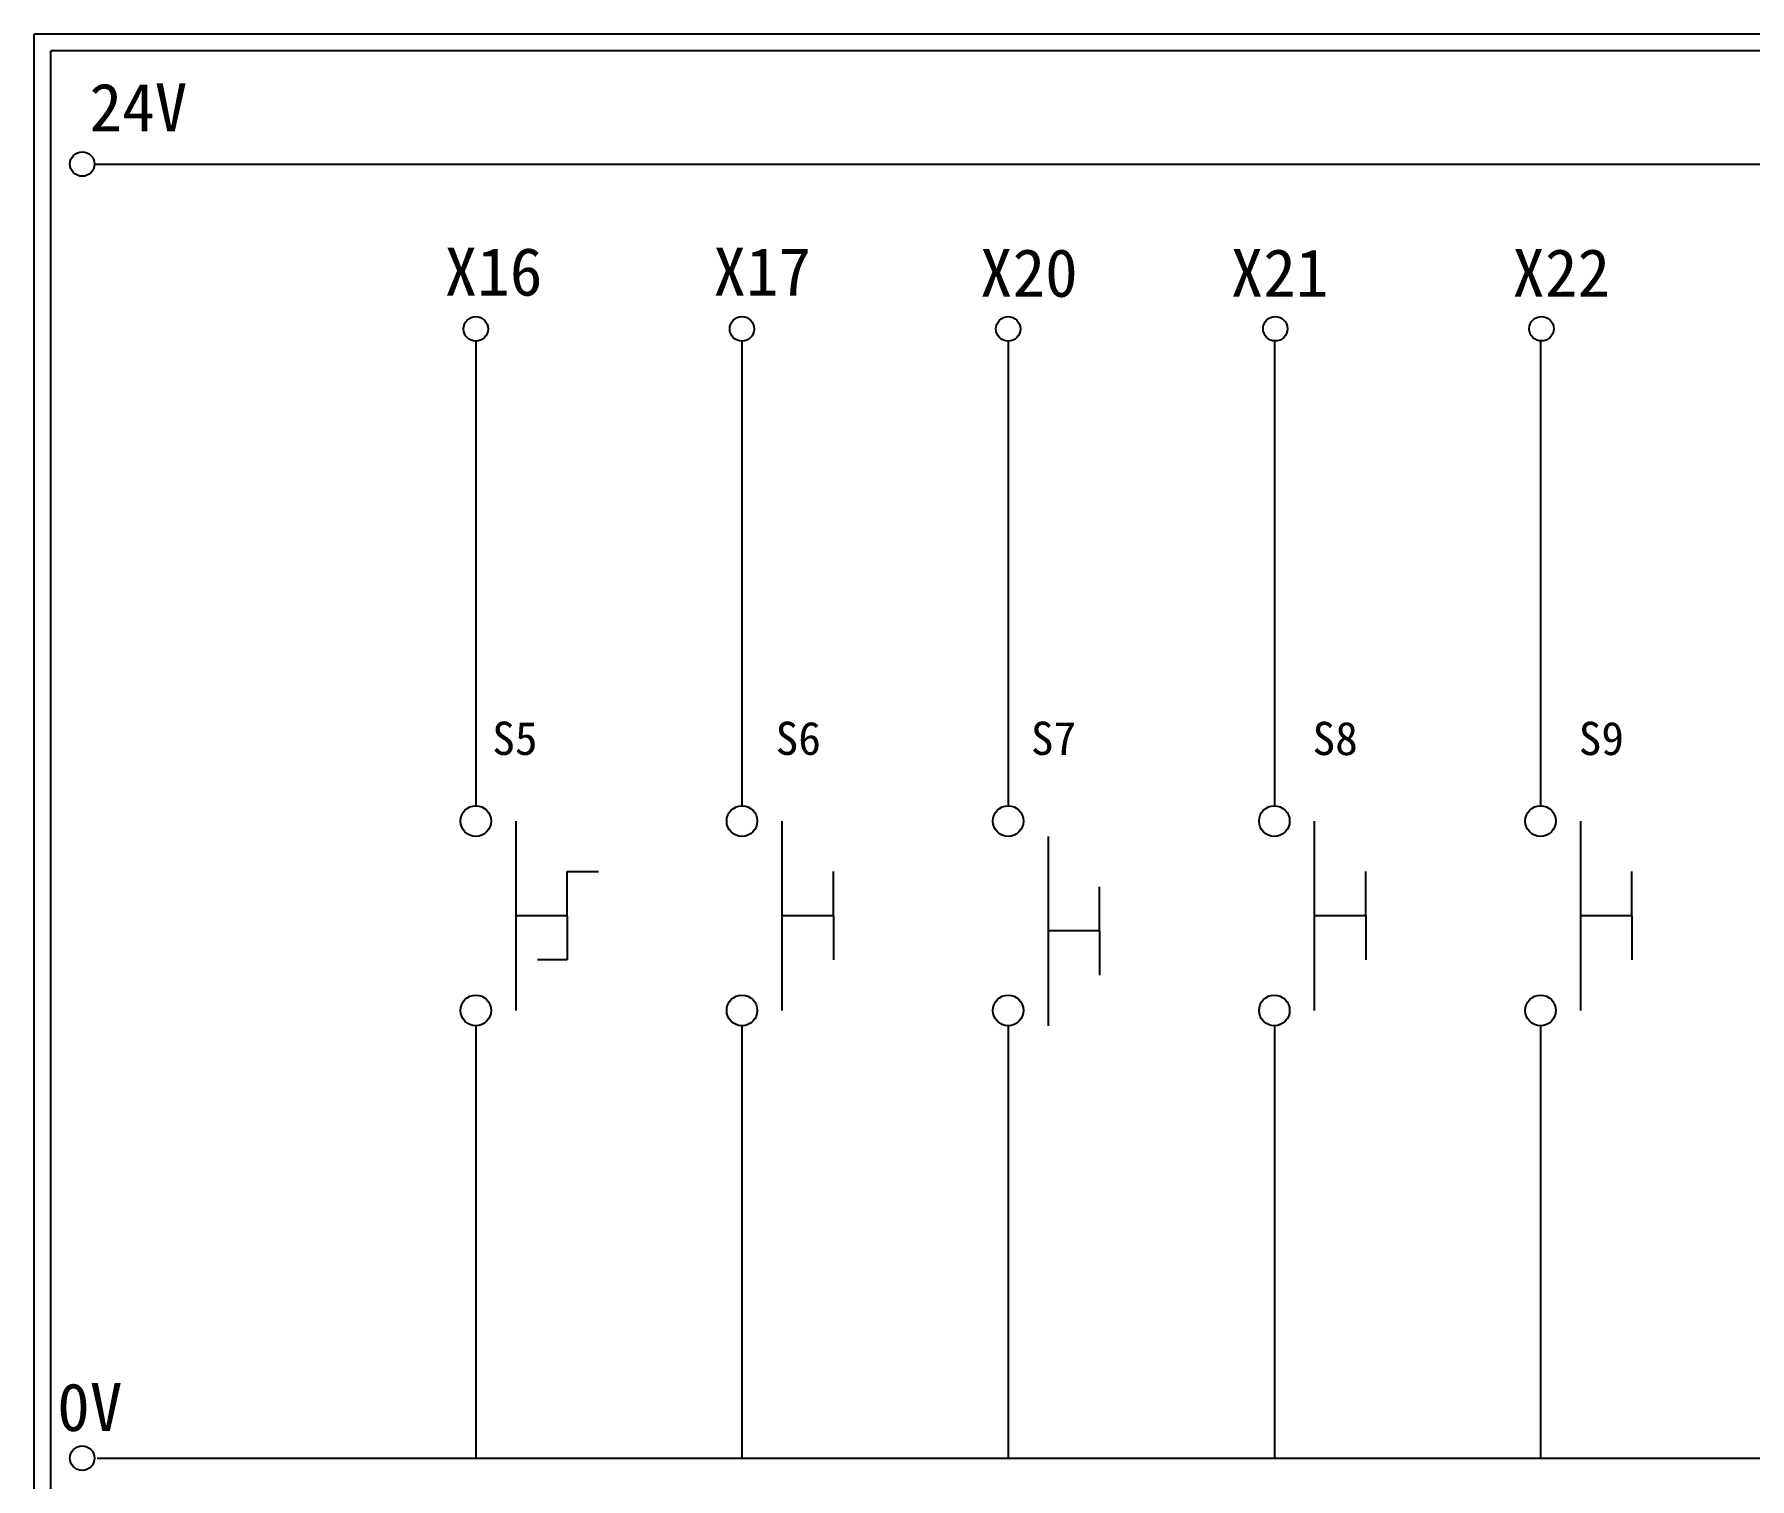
# Model space of a CAD drawing. Extents: x 325 to 612, y 3 to 207.
# Drawn here: x 325.3 to 454.2, y 98.4 to 207 of the extents above; entities that cross this region are included whole.
import ezdxf

# ---------------------------------------------------------------- set-up
doc = ezdxf.new("R2010")
doc.units = 0
doc.layers.get('0').update_dxf_attribs({"linetype": 'CONTINUOUS'})
doc.layers.add('圖框層', color=7, linetype='CONTINUOUS')
doc.layers.add('標尺寸層', color=3, linetype='CONTINUOUS')
doc.styles.add('STSL', font='KAIU.TTF')

msp = doc.modelspace()

# ---------------------------------------------------------------- linework, layer by layer
for q in [(365.36, 144.04), (365.36, 137.42)]:
    msp.add_line((365.36, 140.73), q)
at = {"color": 7}
for p, q in [((385.36, 140.73), (385.36, 144.04)), ((425.36, 140.73), (425.36, 144.04)), ((445.36, 140.73), (445.36, 144.04)), ((405.36, 139.58), (405.36, 142.89)), ((385.36, 140.73), (385.36, 137.42)), ((425.36, 140.73), (425.36, 137.42)), ((445.36, 140.73), (445.36, 137.42)), ((405.36, 139.58), (405.36, 136.27))]:
    msp.add_line(p, q, dxfattribs=at)
at = {"layer": '圖框層', "color": 7}
for p, q in [((612.32, 206.97), (325.32, 206.97)), ((325.32, 3), (325.32, 206.97)), ((611.07, 205.72), (326.57, 205.72)), ((326.57, 4.25), (326.57, 205.72))]:
    msp.add_line(p, q, dxfattribs=at)
at = {"layer": '標尺寸層', "color": 7}
for p, q in [((329.84, 197.22), (607.44, 197.22)), ((358.49, 183.91), (358.49, 148.99)), ((378.49, 183.91), (378.49, 148.99)), ((398.49, 183.91), (398.49, 148.99)), ((418.49, 183.91), (418.49, 148.99)), ((438.49, 183.91), (438.49, 148.99)), ((361.49, 147.84), (361.49, 133.61)), ((381.49, 147.84), (381.49, 133.61)), ((421.49, 147.84), (421.49, 133.61)), ((441.49, 147.84), (441.49, 133.61)), ((401.49, 146.69), (401.49, 132.46)), ((365.36, 144.04), (367.7, 144.04)), ((365.36, 140.73), (361.49, 140.73)), ((385.36, 140.73), (381.49, 140.73)), ((425.36, 140.73), (421.49, 140.73)), ((445.36, 140.73), (441.49, 140.73)), ((405.36, 139.58), (401.49, 139.58)), ((365.36, 137.42), (363.12, 137.42)), ((358.49, 132.46), (358.49, 99.96)), ((378.49, 132.46), (378.49, 99.96)), ((398.49, 132.46), (398.49, 99.96)), ((418.49, 132.46), (418.49, 99.96)), ((438.49, 132.46), (438.49, 99.96)), ((330.05, 99.96), (607.92, 99.96))]:
    msp.add_line(p, q, dxfattribs=at)
for centre, radius in [((328.92, 197.22), 0.92), ((358.49, 184.83), 0.92), ((378.49, 184.83), 0.92), ((398.49, 184.83), 0.92), ((418.56, 184.84), 0.92), ((438.56, 184.84), 0.92), ((358.49, 147.84), 1.15), ((378.49, 147.84), 1.15), ((398.49, 147.84), 1.15), ((418.49, 147.84), 1.15), ((438.49, 147.84), 1.15), ((358.49, 133.61), 1.15), ((378.49, 133.61), 1.15), ((398.49, 133.61), 1.15), ((418.49, 133.61), 1.15), ((438.49, 133.61), 1.15), ((328.92, 99.96), 0.92)]:
    msp.add_circle(centre, radius, dxfattribs=at)

# ---------------------------------------------------------------- texts
at = {"layer": '圖框層', "color": 4, "style": 'STSL'}
for s, height, p in [('24V', 3.6, (329.47, 199.68)), ('X16', 3.6, (356.15, 187.33)), ('X17', 3.6, (376.34, 187.33)), ('X20', 3.6, (396.37, 187.24)), ('X21', 3.6, (415.21, 187.24)), ('X22', 3.6, (436.37, 187.24)), ('S5', 2.5, (359.73, 152.81)), ('S6', 2.5, (381.02, 152.81)), ('S7', 2.5, (400.2, 152.81)), ('S8', 2.5, (421.36, 152.8)), ('S9', 2.5, (441.36, 152.8)), ('0V', 3.6, (327.04, 102))]:
    msp.add_text(s, height=height, dxfattribs=at).set_placement(p)

doc.saveas('drawing.dxf')
